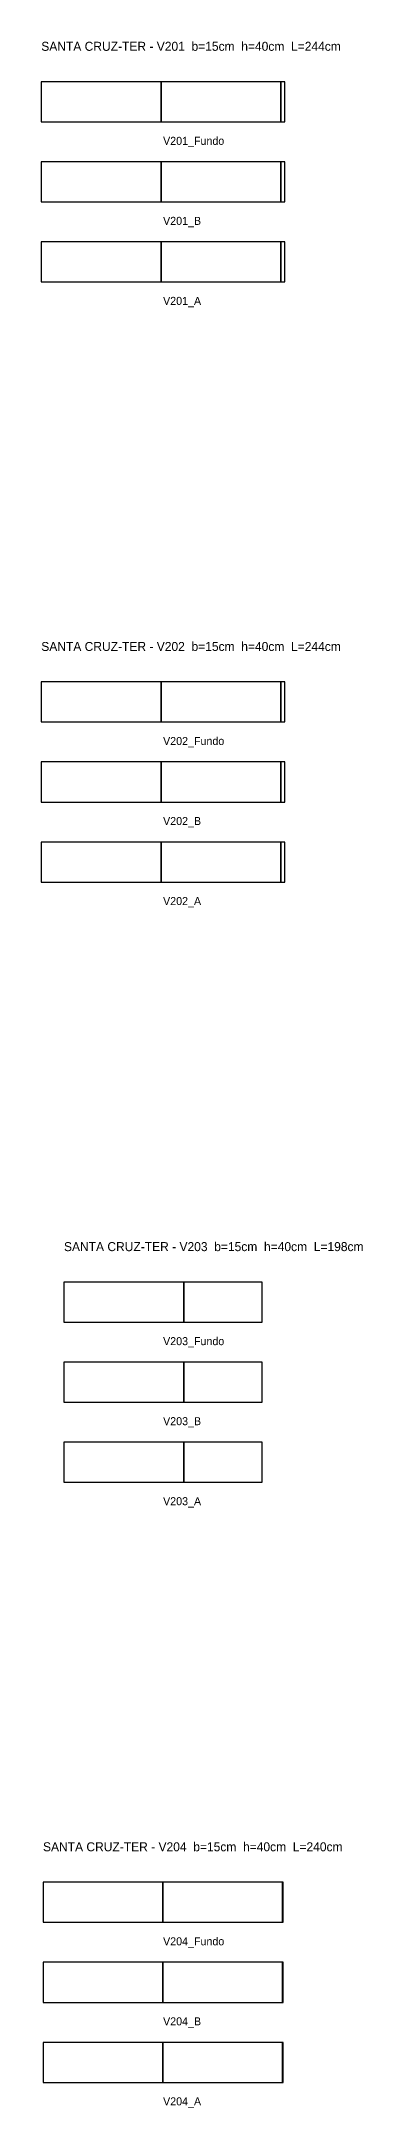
# Model space of a CAD drawing. Header units: metres. Extents: x -175 to 133895, y -11125 to 31642.
# Drawn here: x -122 to 200, y -8725 to -6660 of the extents above; entities that cross this region are included whole.
import ezdxf

# ---------------------------------------------------------------- set-up
doc = ezdxf.new("R2010")
doc.units = ezdxf.units.M

msp = doc.modelspace()

# ---------------------------------------------------------------- linework, layer by layer
at = {"layer": 'Paineis'}
for points in [[(-122, -6740), (-2, -6740), (-2, -6700), (-122, -6700)], [(-2, -6740), (118, -6740), (118, -6700), (-2, -6700)], [(118, -6740), (122, -6740), (122, -6700), (118, -6700)], [(-122, -6820), (-2, -6820), (-2, -6780), (-122, -6780)], [(-2, -6820), (118, -6820), (118, -6780), (-2, -6780)], [(118, -6820), (122, -6820), (122, -6780), (118, -6780)], [(-122, -6900), (-2, -6900), (-2, -6860), (-122, -6860)], [(-2, -6900), (118, -6900), (118, -6860), (-2, -6860)], [(118, -6900), (122, -6900), (122, -6860), (118, -6860)], [(-122, -7340), (-2, -7340), (-2, -7300), (-122, -7300)], [(-2, -7340), (118, -7340), (118, -7300), (-2, -7300)], [(118, -7340), (122, -7340), (122, -7300), (118, -7300)], [(-122, -7420), (-2, -7420), (-2, -7380), (-122, -7380)], [(-2, -7420), (118, -7420), (118, -7380), (-2, -7380)], [(118, -7420), (122, -7420), (122, -7380), (118, -7380)], [(-122, -7500), (-2, -7500), (-2, -7460), (-122, -7460)], [(-2, -7500), (118, -7500), (118, -7460), (-2, -7460)], [(118, -7500), (122, -7500), (122, -7460), (118, -7460)], [(-99.25, -7940), (20.75, -7940), (20.75, -7900), (-99.25, -7900)], [(20.75, -7940), (99.25, -7940), (99.25, -7900), (20.75, -7900)], [(-99.25, -8020), (20.75, -8020), (20.75, -7980), (-99.25, -7980)], [(20.75, -8020), (99.25, -8020), (99.25, -7980), (20.75, -7980)], [(-99.25, -8100), (20.75, -8100), (20.75, -8060), (-99.25, -8060)], [(20.75, -8100), (99.25, -8100), (99.25, -8060), (20.75, -8060)], [(-120.25, -8540), (-0.25, -8540), (-0.25, -8500), (-120.25, -8500)], [(-0.25, -8540), (119.75, -8540), (119.75, -8500), (-0.25, -8500)], [(119.75, -8540), (120.25, -8540), (120.25, -8500), (119.75, -8500)], [(-120.25, -8620), (-0.25, -8620), (-0.25, -8580), (-120.25, -8580)], [(-0.25, -8620), (119.75, -8620), (119.75, -8580), (-0.25, -8580)], [(119.75, -8620), (120.25, -8620), (120.25, -8580), (119.75, -8580)], [(-120.25, -8700), (-0.25, -8700), (-0.25, -8660), (-120.25, -8660)], [(-0.25, -8700), (119.75, -8700), (119.75, -8660), (-0.25, -8660)], [(119.75, -8700), (120.25, -8700), (120.25, -8660), (119.75, -8660)]]:
    msp.add_lwpolyline(points, close=True, dxfattribs=at)

# ---------------------------------------------------------------- texts
at = {"layer": 'NOMENCLATURA', "char_height": 9, "attachment_point": 1}
for s, insert in [('SANTA CRUZ-TER - V201  b=15cm  h=40cm  L=244cm', (-122, -6660)), ('SANTA CRUZ-TER - V202  b=15cm  h=40cm  L=244cm', (-122, -7260)), ('SANTA CRUZ-TER - V203  b=15cm  h=40cm  L=198cm', (-99.25, -7860)), ('SANTA CRUZ-TER - V204  b=15cm  h=40cm  L=240cm', (-120.25, -8460))]:
    msp.add_mtext(s, dxfattribs=dict(at, insert=insert))
at = {"layer": 'Texto Secao', "char_height": 8, "attachment_point": 1}
for s, insert in [('V201_Fundo', (0, -6755)), ('V201_B', (0, -6835)), ('V201_A', (0, -6915)), ('V202_Fundo', (0, -7355)), ('V202_B', (0, -7435)), ('V202_A', (0, -7515)), ('V203_Fundo', (0, -7955)), ('V203_B', (0, -8035)), ('V203_A', (0, -8115)), ('V204_Fundo', (0, -8555)), ('V204_B', (0, -8635)), ('V204_A', (0, -8715))]:
    msp.add_mtext(s, dxfattribs=dict(at, insert=insert))

doc.saveas('drawing.dxf')
